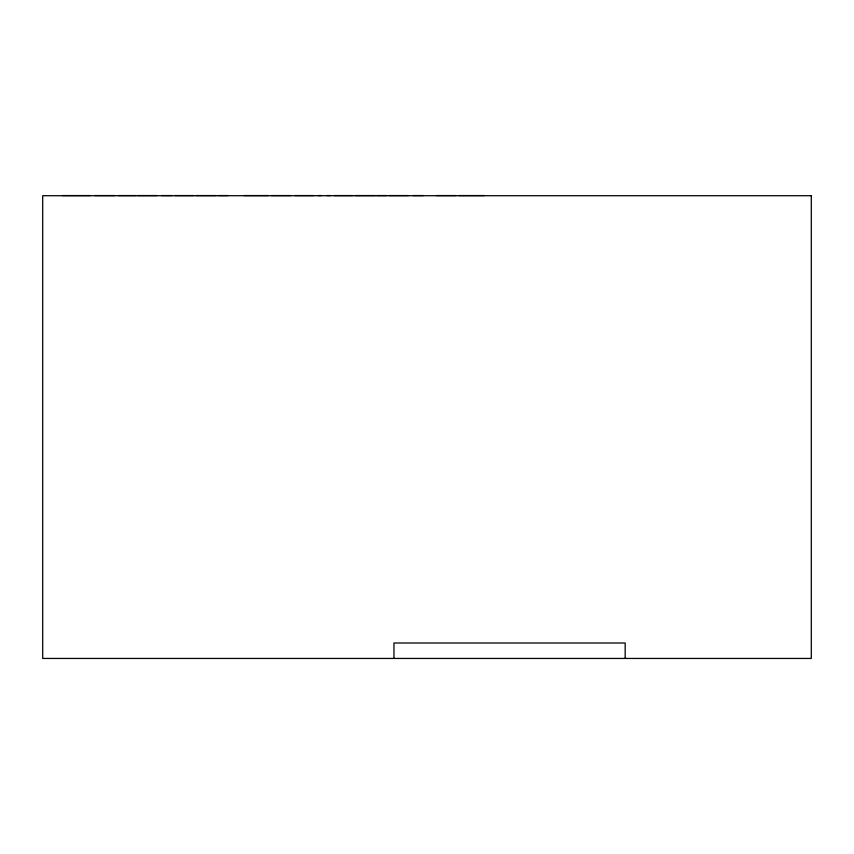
<?xml version="1.0" encoding="UTF-8"?>
<svg xmlns="http://www.w3.org/2000/svg" width="854" height="854" viewBox="0 0 854 854"><rect width="100%" height="100%" fill="white"/><g stroke="black" fill="none" stroke-linecap="round" stroke-linejoin="round"><path stroke-width="1.28" d="M62.31 195.555L90.321 195.555M94.869 195.555L115.023 195.555M118.45 195.555L136.106 195.555M137.697 195.555L157.157 195.555M161.652 195.555L172.017 195.555M174.846 195.555L193.602 195.555M196.324 195.555L216.179 195.555M218.272 195.555L228.178 195.555M244.03 195.555L268.305 195.555M271.305 195.555L290.755 195.555M294.876 195.555L313.631 195.555M317.912 195.555L321.499 195.555M326.868 195.555L330.509 195.555M334.469 195.555L352.702 195.555M355.296 195.555L375.44 195.555M376.774 195.555L386.681 195.555M388.816 195.555L408.671 195.555M413.026 195.555L423.392 195.555M436.458 195.555L456.153 195.555M458.673 195.555L484.335 195.555M625.171 658.445L625.171 643.009L393.961 643.009L393.961 658.445M811.3 195.715L42.7 195.715L42.7 658.445L811.3 658.445L811.3 195.715"/></g></svg>
